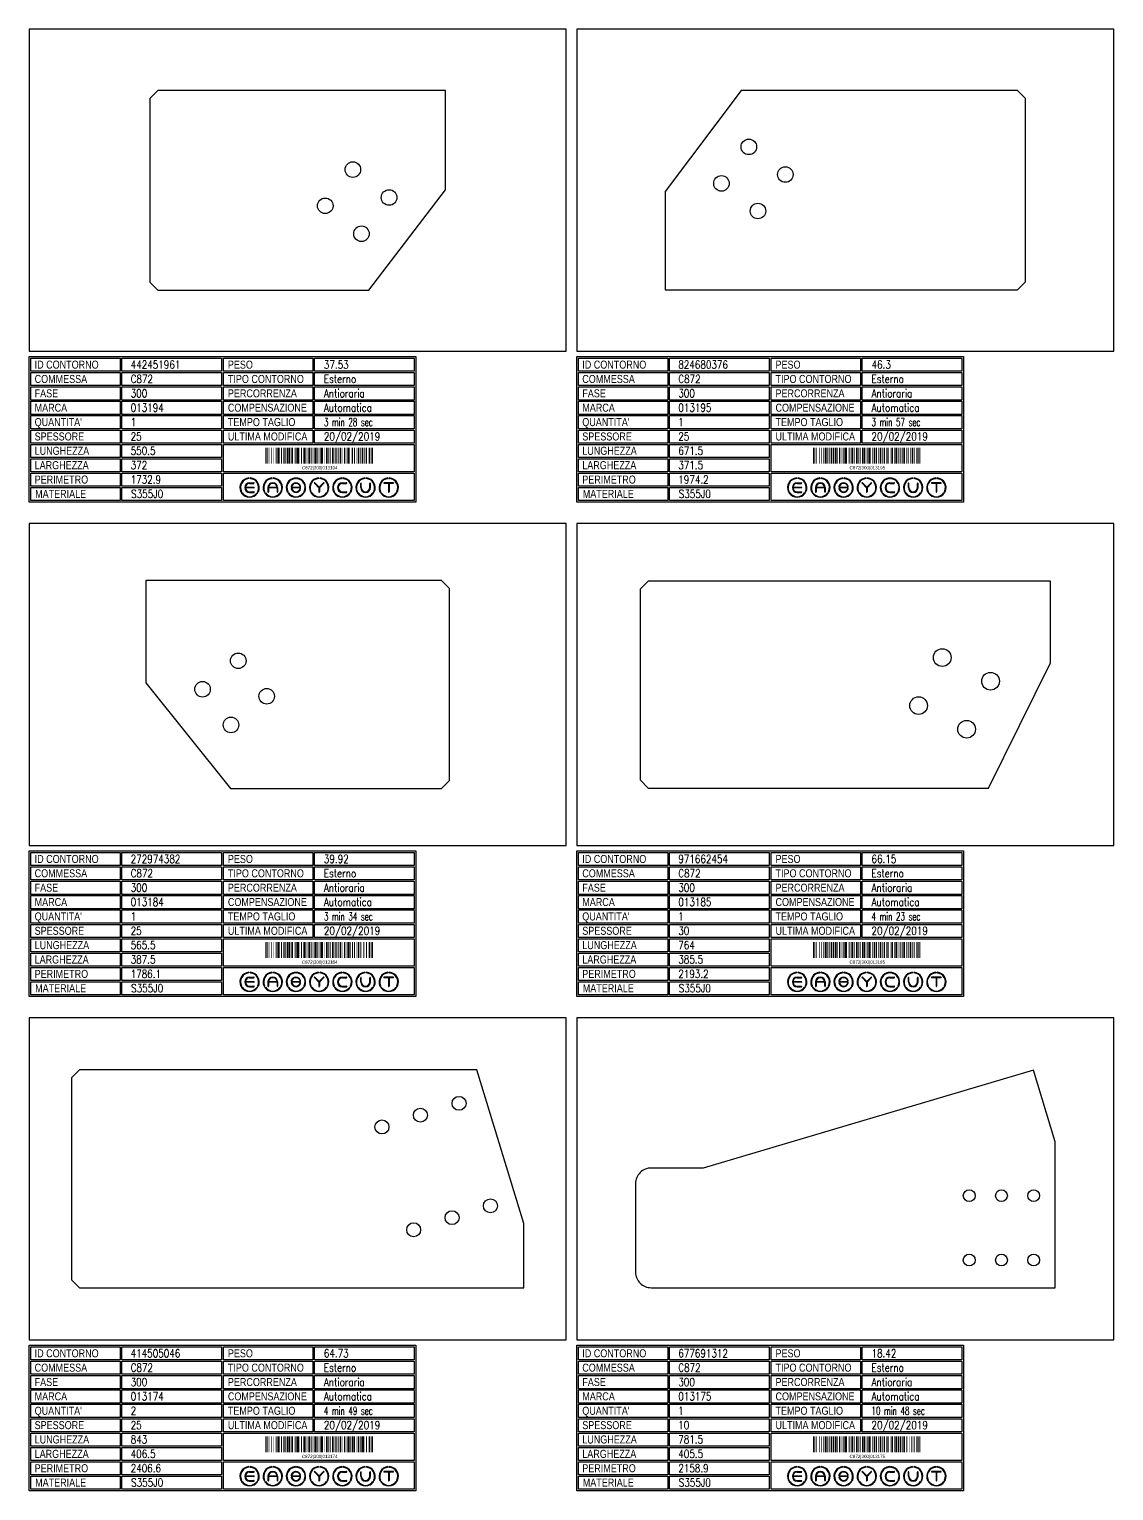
# Model space of a CAD drawing. Header units: millimetres. Extents: x 10000 to 55964, y 10000 to 31380.
# Drawn here: x 17140 to 19160, y 23131 to 25854 of the extents above; entities that cross this region are included whole.
import ezdxf
from ezdxf.enums import TextEntityAlignment as Align

# ---------------------------------------------------------------- set-up
doc = ezdxf.new("R2010")
doc.units = ezdxf.units.MM
doc.styles.add('EasyCutStyle', font='romans.shx', dxfattribs={"width": 0.8})
doc.styles.add('EasyCutStyle1', font='arial.ttf', dxfattribs={"width": 0.8})
doc.styles.get("Standard").update_dxf_attribs({"font": 'arial.ttf'})

# ---------------------------------------------------------------- blocks, each defined once
blk = doc.blocks.new('BlockShape01')
at = {"color": 253}
blk.add_lwpolyline([(0, 0), (720, 0), (720, -271), (0, -271)], close=True, dxfattribs=at)
at = {"color": 2}
for points in [[(3, -2.9), (169.3, -2.9), (169.3, -27.3), (3, -27.3)], [(3, -2.9), (169.3, -2.9), (169.3, -27.3), (3, -27.3)], [(361.9, -2.9), (528.3, -2.9), (528.3, -27.3), (361.9, -27.3)], [(3, -29.6), (169.3, -29.6), (169.3, -54), (3, -54)], [(361.9, -29.6), (528.3, -29.6), (528.3, -54), (361.9, -54)], [(3, -56.4), (169.3, -56.4), (169.3, -80.8), (3, -80.8)], [(361.9, -56.4), (528.3, -56.4), (528.3, -80.8), (361.9, -80.8)], [(3, -83.1), (169.3, -83.1), (169.3, -107.6), (3, -107.6)], [(361.9, -83.1), (528.3, -83.1), (528.3, -107.6), (361.9, -107.6)], [(3, -109.9), (169.3, -109.9), (169.3, -134.3), (3, -134.3)], [(361.9, -109.9), (528.3, -109.9), (528.3, -134.3), (361.9, -134.3)], [(3, -136.7), (169.3, -136.7), (169.3, -161.1), (3, -161.1)], [(361.9, -136.7), (528.3, -136.7), (528.3, -161.1), (361.9, -161.1)], [(3, -163.4), (169.3, -163.4), (169.3, -187.9), (3, -187.9)], [(3, -190.2), (169.3, -190.2), (169.3, -214.6), (3, -214.6)], [(3, -217), (169.3, -217), (169.3, -241.4), (3, -241.4)], [(3, -243.7), (169.3, -243.7), (169.3, -268.1), (3, -268.1)]]:
    blk.add_lwpolyline(points, close=True, dxfattribs=at)
at = {"color": 1}
for points in [[(172.7, -2.9), (358.1, -2.9), (358.1, -27.3), (172.7, -27.3)], [(531.6, -2.9), (717, -2.9), (717, -27.3), (531.6, -27.3)], [(172.7, -29.6), (358.1, -29.6), (358.1, -54), (172.7, -54)], [(531.6, -29.6), (717, -29.6), (717, -54), (531.6, -54)], [(172.7, -56.4), (358.1, -56.4), (358.1, -80.8), (172.7, -80.8)], [(531.6, -56.4), (717, -56.4), (717, -80.8), (531.6, -80.8)], [(172.7, -83.1), (358.1, -83.1), (358.1, -107.6), (172.7, -107.6)], [(531.6, -83.1), (717, -83.1), (717, -107.6), (531.6, -107.6)], [(172.7, -109.9), (358.1, -109.9), (358.1, -134.3), (172.7, -134.3)], [(531.6, -109.9), (717, -109.9), (717, -134.3), (531.6, -134.3)], [(172.7, -136.7), (358.1, -136.7), (358.1, -161.1), (172.7, -161.1)], [(531.6, -136.7), (717, -136.7), (717, -161.1), (531.6, -161.1)], [(172.7, -163.4), (358.1, -163.4), (358.1, -187.9), (172.7, -187.9)], [(172.7, -190.2), (358.1, -190.2), (358.1, -214.6), (172.7, -214.6)], [(361.9, -163.4), (717, -163.4), (717, -214.6), (361.9, -214.6)], [(172.7, -217), (358.1, -217), (358.1, -241.4), (172.7, -241.4)], [(361.9, -217), (717, -217), (717, -268.1), (361.9, -268.1)], [(172.7, -243.7), (358.1, -243.7), (358.1, -268.1), (172.7, -268.1)]]:
    blk.add_lwpolyline(points, close=True, dxfattribs=at)
at = {"color": 161, "style": 'EasyCutStyle1', "width": 0.8}
for s, p in [('ID CONTORNO', (10.1, -22.4)), ('PESO', (370, -22.4)), ('COMMESSA', (10.1, -49.1)), ('TIPO CONTORNO', (370, -49.1)), ('FASE', (10.1, -75.9)), ('PERCORRENZA', (370, -75.9)), ('MARCA', (10.1, -102.6)), ('COMPENSAZIONE', (370, -102.6)), ("QUANTITA'", (10.1, -129.4)), ('TEMPO TAGLIO', (370, -129.4)), ('SPESSORE', (10.1, -156.2)), ('ULTIMA MODIFICA', (370, -156.2)), ('LUNGHEZZA', (10.1, -182.9)), ('LARGHEZZA', (10.1, -209.7)), ('PERIMETRO', (10.1, -236.5)), ('MATERIALE', (11, -263.2))]:
    blk.add_text(s, height=15, dxfattribs=at).set_placement(p)
at = {"style": 'EasyCutStyle'}
for tag, p, width in [('IDSHAPE', (188.9, -22.4), 0.8), ('WEIGTHSHAPE', (548.8, -22.4), 0.8), ('ORDERSHAPE', (188.9, -49.1), 0.8), ('TYPESHAPE', (548.8, -49.1), 0.8), ('PHASESHAPE', (188.9, -75.9), 0.8), ('JOUSHAPE', (548.8, -75.9), 0.8), ('MKSHAPE', (188.9, -102.6), 0.8), ('COMPSHAPE', (548.8, -102.6), 0.8), ('QTASHAPE', (188.9, -129.4), 0.8), ('TIMECUTSHAPE', (548.8, -129.4), 0.65), ('TKSHAPE', (188.9, -156.2), 0.8), ('LASTMODIFYSHAPE', (548.8, -156.2), 0.8), ('LENGTHSHAPE', (188.9, -182.9), 0.8), ('HEIGHTSHAPE', (188.9, -209.7), 0.8), ('PERIMETERSHAPE', (188.9, -236.5), 0.8), ('MATSHAPE', (189.8, -263.2), 0.8)]:
    blk.add_attdef(tag, p, '', height=15, dxfattribs=dict(at, width=width))
blk = doc.blocks.new('Logo')
for color, points in [(140, [(-144.9, -7.2, -1), (-145.9, -7.6, -0.520567), (-131.2, 17.9, -1), (-131.1, 16.9, 0.520567)]), (256, [(-121.7, 0.5), (-137.5, 0.5, -0.394366), (-129.6, 7.9), (-121.7, 7.9, 1), (-121.7, 9), (-129.6, 9, 1), (-129.6, -9), (-121.7, -9, 1), (-121.7, -7.9), (-129.6, -7.9, -0.394366), (-137.5, -0.5), (-121.7, -0.5, 1)]), (140, [(-114.3, -7.2, 1), (-113.3, -7.6, 0.520567), (-128, 17.9, 0.916853), (-128.2, 16.9, 0.043377), (-128.1, 16.9, -0.520567)]), (140, [(-101.7, -7.2, -1), (-102.7, -7.6, -0.520567), (-88, 17.9, -1), (-87.9, 16.9, 0.520567)]), (140, [(-71.1, -7.2, 1), (-70.1, -7.6, 0.520567), (-84.8, 17.9, 1), (-84.9, 16.9, -0.520567)]), (140, [(-58.5, -7.2, -1), (-59.5, -7.6, -0.520567), (-44.8, 17.9, -1), (-44.7, 16.9, 0.520567)]), (256, [(-36.6, -0.5, -0.486114), (-35.5, -1.9, -0.776377), (-50.9, -2, 1), (-51.9, -2.3, 0.776377), (-34.5, -2.1, 0.486114), (-36.6, 0.5), (-49.8, 0.5, -0.486114), (-50.9, 1.9, -0.776377), (-35.5, 2, 1), (-34.5, 2.3, 0.776377), (-51.9, 2.1, 0.486114), (-49.8, -0.5)]), (140, [(-27.9, -7.2, 1), (-26.9, -7.6, 0.520567), (-41.6, 17.9, 1), (-41.7, 16.9, -0.520567)]), (140, [(-15.3, -7.2, -1), (-16.3, -7.6, -0.520567), (-1.6, 17.9, -1), (-1.5, 16.9, 0.520567)]), (256, [(0, 0.8), (-8.1, 8.8, 1), (-8.8, 8.1), (-0.5, -0.2), (-0.5, -7.9, 1), (0.5, -7.9), (0.5, -0.2), (8.8, 8.1, 1), (8.1, 8.8)]), (140, [(15.3, -7.2, 1), (16.3, -7.6, 0.520567), (1.6, 17.9, 1), (1.5, 16.9, -0.520567)]), (140, [(27.9, -7.2, -1), (26.9, -7.6, -0.520567), (41.6, 17.9, -1), (41.7, 16.9, 0.520567)]), (256, [(43.2, -9), (51.1, -9, 1), (51.1, -7.9), (43.2, -7.9, -1), (43.2, 7.9), (51.1, 7.9, 1), (51.1, 9), (43.2, 9, 1)]), (140, [(58.5, -7.2, 1), (59.5, -7.6, 0.520567), (44.8, 17.9, 1), (44.7, 16.9, -0.520567)]), (140, [(71.1, -7.2, -1), (70.1, -7.6, -0.520567), (84.8, 17.9, -1), (84.9, 16.9, 0.520567)]), (256, [(78.5, 0), (78.5, 7.9, 1), (77.4, 7.9), (77.4, 0, 1), (95.4, 0), (95.4, 7.9, 1), (94.3, 7.9), (94.3, 0, -1)]), (140, [(101.7, -7.2, 1), (102.7, -7.6, 0.520567), (88, 17.9, 1), (87.9, 16.9, -0.520567)]), (140, [(114.3, -7.2, -1), (113.3, -7.6, -0.520567), (128, 17.9, -1), (128.1, 16.9, 0.520567)]), (256, [(121.1, 9, 1), (121.1, 7.9), (129.1, 7.9), (129.1, -7.9, 1), (130.1, -7.9), (130.1, 7.9), (138.1, 7.9, 1), (138.1, 9)]), (140, [(144.9, -7.2, 1), (145.9, -7.6, 0.520567), (131.2, 17.9, 1), (131.1, 16.9, -0.520567)]), (140, [(-114.9, -10.3, 1), (-115.7, -9.7, -0.520567), (-143.5, -9.7, 1), (-144.3, -10.3, 0.520567)]), (140, [(-71.7, -10.3, 1), (-72.5, -9.7, -0.520567), (-100.3, -9.7, 1), (-101.1, -10.3, 0.520567)]), (140, [(-28.5, -10.3, 1), (-29.3, -9.7, -0.520567), (-57.1, -9.7, 1), (-57.9, -10.3, 0.520567)]), (140, [(14.7, -10.3, 1), (13.9, -9.7, -0.520567), (-13.9, -9.7, 1), (-14.7, -10.3, 0.520567)]), (140, [(57.9, -10.3, 1), (57.1, -9.7, -0.520567), (29.3, -9.7, 1), (28.5, -10.3, 0.520567)]), (140, [(101.1, -10.3, 1), (100.3, -9.7, -0.520567), (72.5, -9.7, 1), (71.7, -10.3, 0.520567)]), (140, [(144.3, -10.3, 1), (143.5, -9.7, -0.520567), (115.7, -9.7, 1), (114.9, -10.3, 0.520567)])]:
    blk.add_hatch(color=color).paths.add_polyline_path(points)
h = blk.add_hatch(color=256)
h.paths.add_polyline_path([(-78.5, -0.5), (-78.5, -7.9, 1), (-77.4, -7.9), (-77.4, 0, 1), (-95.4, 0), (-95.4, -7.9, 1), (-94.3, -7.9), (-94.3, -0.5)])
h.paths.add_polyline_path([(-94.3, 0.5, -0.933992), (-78.5, 0.5)], flags=16)
for p, q in [((-121.7, 0.5), (-137.5, 0.5)), ((-129.6, 9), (-121.7, 9)), ((-129.6, 7.9), (-121.7, 7.9)), ((-95.4, 0), (-95.4, -7.9)), ((-78.5, 0.5), (-94.3, 0.5)), ((-77.4, 0), (-77.4, -7.9)), ((-36.6, 0.5), (-49.8, 0.5)), ((-0.5, -0.2), (-8.8, 8.1)), ((0, 0.8), (-8.1, 8.8)), ((0, 0.8), (8.1, 8.8)), ((0.5, -0.2), (8.8, 8.1)), ((43.2, 9), (51.1, 9)), ((43.2, 7.9), (51.1, 7.9)), ((77.4, 0), (77.4, 7.9)), ((78.5, 0), (78.5, 7.9)), ((94.3, 0), (94.3, 7.9)), ((95.4, 0), (95.4, 7.9)), ((138.1, 9), (121.1, 9)), ((129.1, 7.9), (121.1, 7.9)), ((129.1, 7.9), (129.1, -7.9)), ((130.1, 7.9), (130.1, -7.9)), ((138.1, 7.9), (130.1, 7.9)), ((-121.7, -0.5), (-137.5, -0.5)), ((-129.6, -7.9), (-121.7, -7.9)), ((-129.6, -9), (-121.7, -9)), ((-94.3, -0.5), (-94.3, -7.9)), ((-78.5, -0.5), (-94.3, -0.5)), ((-78.5, -0.5), (-78.5, -7.9)), ((-36.6, -0.5), (-49.8, -0.5)), ((-0.5, -0.2), (-0.5, -7.9)), ((0.5, -0.2), (0.5, -7.9)), ((43.2, -7.9), (51.1, -7.9)), ((43.2, -9), (51.1, -9))]:
    blk.add_line(p, q)
at = {"color": 140}
for centre, radius, start, end in [((-129.6, 0), 18, 95, 205), ((-129.6, 0), 16.9, 95, 205), ((-131.1, 17.4), 0.54, 275, 95), ((-128.1, 17.4), 0.54, 85, 265), ((-129.6, 0), 16.9, 335, 85), ((-129.6, 0), 18, 335, 85), ((-86.4, 0), 18, 95, 205), ((-86.4, 0), 16.9, 95, 205), ((-87.9, 17.4), 0.54, 275, 95), ((-84.9, 17.4), 0.54, 85, 265), ((-86.4, 0), 16.9, 335, 85), ((-86.4, 0), 18, 335, 85), ((-43.2, 0), 18, 95, 205), ((-43.2, 0), 16.9, 95, 205), ((-44.7, 17.4), 0.54, 275, 95), ((-41.7, 17.4), 0.54, 85, 265), ((-43.2, 0), 16.9, 335, 85), ((-43.2, 0), 18, 335, 85), ((0, 0), 18, 95, 205), ((0, 0), 16.9, 95, 205), ((-1.5, 17.4), 0.54, 275, 95), ((1.5, 17.4), 0.54, 85, 265), ((0, 0), 16.9, 335, 85), ((0, 0), 18, 335, 85), ((43.2, 0), 18, 95, 205), ((43.2, 0), 16.9, 95, 205), ((41.7, 17.4), 0.54, 275, 95), ((44.7, 17.4), 0.54, 85, 265), ((43.2, 0), 16.9, 335, 85), ((43.2, 0), 18, 335, 85), ((86.4, 0), 18, 95, 205), ((86.4, 0), 16.9, 95, 205), ((84.9, 17.4), 0.54, 275, 95), ((87.9, 17.4), 0.54, 85, 265), ((86.4, 0), 16.9, 335, 85), ((86.4, 0), 18, 335, 85), ((129.6, 0), 18, 95, 205), ((129.6, 0), 16.9, 95, 205), ((128.1, 17.4), 0.54, 275, 95), ((131.1, 17.4), 0.54, 85, 265), ((129.6, 0), 16.9, 335, 85), ((129.6, 0), 18, 335, 85), ((-145.4, -7.4), 0.54, 205, 25), ((-143.9, -10), 0.54, 35, 215), ((-129.6, 0), 18, 215, 325), ((-129.6, 0), 16.9, 215, 325), ((-115.3, -10), 0.54, 325, 145), ((-113.8, -7.4), 0.54, 155, 335), ((-102.2, -7.4), 0.54, 205, 25), ((-100.7, -10), 0.54, 35, 215), ((-86.4, 0), 18, 215, 325), ((-86.4, 0), 16.9, 215, 325), ((-72.1, -10), 0.54, 325, 145), ((-70.6, -7.4), 0.54, 155, 335), ((-59, -7.4), 0.54, 205, 25), ((-57.5, -10), 0.54, 35, 215), ((-43.2, 0), 18, 215, 325), ((-43.2, 0), 16.9, 215, 325), ((-28.9, -10), 0.54, 325, 145), ((-27.4, -7.4), 0.54, 155, 335), ((-15.8, -7.4), 0.54, 205, 25), ((-14.3, -10), 0.54, 35, 215), ((0, 0), 18, 215, 325), ((0, 0), 16.9, 215, 325), ((14.3, -10), 0.54, 325, 145), ((15.8, -7.4), 0.54, 155, 335), ((27.4, -7.4), 0.54, 205, 25), ((28.9, -10), 0.54, 35, 215), ((43.2, 0), 18, 215, 325), ((43.2, 0), 16.9, 215, 325), ((57.5, -10), 0.54, 325, 145), ((59, -7.4), 0.54, 155, 335), ((70.6, -7.4), 0.54, 205, 25), ((72.1, -10), 0.54, 35, 215), ((86.4, 0), 18, 215, 325), ((86.4, 0), 16.9, 215, 325), ((100.7, -10), 0.54, 325, 145), ((102.2, -7.4), 0.54, 155, 335), ((113.8, -7.4), 0.54, 205, 25), ((115.3, -10), 0.54, 35, 215), ((129.6, 0), 18, 215, 325), ((129.6, 0), 16.9, 215, 325), ((143.9, -10), 0.54, 325, 145), ((145.4, -7.4), 0.54, 155, 335)]:
    blk.add_arc(centre, radius, start, end, dxfattribs=at)
for centre, radius, start, end in [((-129.6, 0), 9, 90, 270), ((-129.6, 0), 7.92, 90, 176.0904), ((-121.7, 8.5), 0.54, 270, 90), ((-121.7, 0), 0.54, 270, 90), ((-86.4, 0), 9, 0, 180), ((-86.4, 0), 7.92, 3.9096, 176.0904), ((-49.8, 1.6), 2.16, 166.2998, 270), ((-43.2, 0), 9, 15, 166.2998), ((-43.2, 0), 7.92, 15, 166.2998), ((-49.8, 1.6), 1.08, 166.2998, 270), ((-36.6, -1.6), 2.16, 346.2998, 90), ((-35, 2.2), 0.54, 195, 15), ((-8.5, 8.5), 0.54, 45, 225), ((8.5, 8.5), 0.54, 315, 135), ((43.2, 0), 9, 90, 270), ((43.2, 0), 7.92, 90, 270), ((51.1, 8.5), 0.54, 270, 90), ((77.9, 7.9), 0.54, 0, 180), ((86.4, 0), 9, 180, 0), ((86.4, 0), 7.92, 180, 0), ((94.9, 7.9), 0.54, 0, 180), ((121.1, 8.5), 0.54, 90, 270), ((138.1, 8.5), 0.54, 270, 90), ((-129.6, 0), 7.92, 183.9096, 270), ((-121.7, -8.5), 0.54, 270, 90), ((-94.9, -7.9), 0.54, 180, 0), ((-77.9, -7.9), 0.54, 180, 0), ((-51.4, -2.2), 0.54, 15, 195), ((-43.2, 0), 9, 195, 346.2998), ((-43.2, 0), 7.92, 195, 346.2998), ((-36.6, -1.6), 1.08, 346.2998, 90), ((0, -7.9), 0.54, 180, 0), ((51.1, -8.5), 0.54, 270, 90), ((129.6, -7.9), 0.54, 180, 0)]:
    blk.add_arc(centre, radius, start, end)
blk = doc.blocks.new('414505046_128', base_point=(461.5, -316.75))
at = {"linetype": 'Continuous'}
for points, const_width in [([(462.5, -316.75), (462.5, -286.75)], 2), ([(465, -316.75), (465, -286.75)], 1), ([(468, -316.75), (468, -286.75)], 1), ([(473, -316.75), (473, -286.75)], 1), ([(477, -316.75), (477, -286.75)], 1), ([(481.5, -316.75), (481.5, -286.75)], 2), ([(485, -316.75), (485, -286.75)], 3), ([(488, -316.75), (488, -286.75)], 1), ([(491.5, -316.75), (491.5, -286.75)], 2), ([(496, -316.75), (496, -286.75)], 3), ([(499.5, -316.75), (499.5, -286.75)], 2), ([(503, -316.75), (503, -286.75)], 3), ([(506.5, -316.75), (506.5, -286.75)], 2), ([(511, -316.75), (511, -286.75)], 3), ([(515, -316.75), (515, -286.75)], 1), ([(517, -316.75), (517, -286.75)], 1), ([(519, -316.75), (519, -286.75)], 1), ([(522.5, -316.75), (522.5, -286.75)], 4), ([(528.5, -316.75), (528.5, -286.75)], 2), ([(532, -316.75), (532, -286.75)], 1), ([(535, -316.75), (535, -286.75)], 3), ([(539, -316.75), (539, -286.75)], 1), ([(543, -316.75), (543, -286.75)], 3), ([(546.5, -316.75), (546.5, -286.75)], 2), ([(550, -316.75), (550, -286.75)], 1), ([(554, -316.75), (554, -286.75)], 3), ([(557.5, -316.75), (557.5, -286.75)], 2), ([(561, -316.75), (561, -286.75)], 1), ([(563, -316.75), (563, -286.75)], 1), ([(566.5, -316.75), (566.5, -286.75)], 4), ([(572, -316.75), (572, -286.75)], 1), ([(576, -316.75), (576, -286.75)], 3), ([(579.5, -316.75), (579.5, -286.75)], 2), ([(583, -316.75), (583, -286.75)], 1), ([(587, -316.75), (587, -286.75)], 3), ([(591.5, -316.75), (591.5, -286.75)], 2), ([(594.5, -316.75), (594.5, -286.75)], 2), ([(598, -316.75), (598, -286.75)], 1), ([(601, -316.75), (601, -286.75)], 3), ([(605, -316.75), (605, -286.75)], 1), ([(609, -316.75), (609, -286.75)], 3), ([(613.5, -316.75), (613.5, -286.75)], 2), ([(617, -316.75), (617, -286.75)], 3), ([(620.5, -316.75), (620.5, -286.75)], 2), ([(624, -316.75), (624, -286.75)], 3), ([(627.5, -316.75), (627.5, -286.75)], 2), ([(631, -316.75), (631, -286.75)], 1), ([(635, -316.75), (635, -286.75)], 3), ([(638, -316.75), (638, -286.75)], 1), ([(640, -316.75), (640, -286.75)], 1), ([(643.5, -316.75), (643.5, -286.75)], 4), ([(649.5, -316.75), (649.5, -286.75)], 2), ([(655, -316.75), (655, -286.75)], 3), ([(658, -316.75), (658, -286.75)], 1), ([(660.5, -316.75), (660.5, -286.75)], 2)]:
    blk.add_lwpolyline(points, dxfattribs=dict(at, const_width=const_width))
blk.add_text('C872|300|013174', height=6).set_placement((562.5, -327.25), align=Align.CENTER)
blk = doc.blocks.new('677691312_128', base_point=(430.75, -317.25))
at = {"linetype": 'Continuous'}
for points, const_width in [([(431.75, -317.25), (431.75, -287.25)], 2), ([(434.25, -317.25), (434.25, -287.25)], 1), ([(437.25, -317.25), (437.25, -287.25)], 1), ([(442.25, -317.25), (442.25, -287.25)], 1), ([(446.25, -317.25), (446.25, -287.25)], 1), ([(450.75, -317.25), (450.75, -287.25)], 2), ([(454.25, -317.25), (454.25, -287.25)], 3), ([(457.25, -317.25), (457.25, -287.25)], 1), ([(460.75, -317.25), (460.75, -287.25)], 2), ([(465.25, -317.25), (465.25, -287.25)], 3), ([(468.75, -317.25), (468.75, -287.25)], 2), ([(472.25, -317.25), (472.25, -287.25)], 3), ([(475.75, -317.25), (475.75, -287.25)], 2), ([(480.25, -317.25), (480.25, -287.25)], 3), ([(484.25, -317.25), (484.25, -287.25)], 1), ([(486.25, -317.25), (486.25, -287.25)], 1), ([(488.25, -317.25), (488.25, -287.25)], 1), ([(491.75, -317.25), (491.75, -287.25)], 4), ([(497.75, -317.25), (497.75, -287.25)], 2), ([(501.25, -317.25), (501.25, -287.25)], 1), ([(504.25, -317.25), (504.25, -287.25)], 3), ([(508.25, -317.25), (508.25, -287.25)], 1), ([(512.25, -317.25), (512.25, -287.25)], 3), ([(515.75, -317.25), (515.75, -287.25)], 2), ([(519.25, -317.25), (519.25, -287.25)], 1), ([(523.25, -317.25), (523.25, -287.25)], 3), ([(526.75, -317.25), (526.75, -287.25)], 2), ([(530.25, -317.25), (530.25, -287.25)], 1), ([(532.25, -317.25), (532.25, -287.25)], 1), ([(535.75, -317.25), (535.75, -287.25)], 4), ([(541.25, -317.25), (541.25, -287.25)], 1), ([(545.25, -317.25), (545.25, -287.25)], 3), ([(548.75, -317.25), (548.75, -287.25)], 2), ([(552.25, -317.25), (552.25, -287.25)], 1), ([(556.25, -317.25), (556.25, -287.25)], 3), ([(560.75, -317.25), (560.75, -287.25)], 2), ([(563.75, -317.25), (563.75, -287.25)], 2), ([(567.25, -317.25), (567.25, -287.25)], 1), ([(570.25, -317.25), (570.25, -287.25)], 3), ([(574.25, -317.25), (574.25, -287.25)], 1), ([(578.25, -317.25), (578.25, -287.25)], 3), ([(582.75, -317.25), (582.75, -287.25)], 2), ([(586.25, -317.25), (586.25, -287.25)], 3), ([(589.75, -317.25), (589.75, -287.25)], 2), ([(593.25, -317.25), (593.25, -287.25)], 3), ([(596.75, -317.25), (596.75, -287.25)], 2), ([(600.25, -317.25), (600.25, -287.25)], 3), ([(604.25, -317.25), (604.25, -287.25)], 1), ([(607.25, -317.25), (607.25, -287.25)], 1), ([(610.25, -317.25), (610.25, -287.25)], 1), ([(614.75, -317.25), (614.75, -287.25)], 2), ([(618.75, -317.25), (618.75, -287.25)], 2), ([(624.25, -317.25), (624.25, -287.25)], 3), ([(627.25, -317.25), (627.25, -287.25)], 1), ([(629.75, -317.25), (629.75, -287.25)], 2)]:
    blk.add_lwpolyline(points, dxfattribs=dict(at, const_width=const_width))
blk.add_text('C872|300|013175', height=6).set_placement((531.75, -327.75), align=Align.CENTER)
blk = doc.blocks.new('272974382_128', base_point=(322.75, -326.25))
at = {"linetype": 'Continuous'}
for points, const_width in [([(323.75, -326.25), (323.75, -296.25)], 2), ([(326.25, -326.25), (326.25, -296.25)], 1), ([(329.25, -326.25), (329.25, -296.25)], 1), ([(334.25, -326.25), (334.25, -296.25)], 1), ([(338.25, -326.25), (338.25, -296.25)], 1), ([(342.75, -326.25), (342.75, -296.25)], 2), ([(346.25, -326.25), (346.25, -296.25)], 3), ([(349.25, -326.25), (349.25, -296.25)], 1), ([(352.75, -326.25), (352.75, -296.25)], 2), ([(357.25, -326.25), (357.25, -296.25)], 3), ([(360.75, -326.25), (360.75, -296.25)], 2), ([(364.25, -326.25), (364.25, -296.25)], 3), ([(367.75, -326.25), (367.75, -296.25)], 2), ([(372.25, -326.25), (372.25, -296.25)], 3), ([(376.25, -326.25), (376.25, -296.25)], 1), ([(378.25, -326.25), (378.25, -296.25)], 1), ([(380.25, -326.25), (380.25, -296.25)], 1), ([(383.75, -326.25), (383.75, -296.25)], 4), ([(389.75, -326.25), (389.75, -296.25)], 2), ([(393.25, -326.25), (393.25, -296.25)], 1), ([(396.25, -326.25), (396.25, -296.25)], 3), ([(400.25, -326.25), (400.25, -296.25)], 1), ([(404.25, -326.25), (404.25, -296.25)], 3), ([(407.75, -326.25), (407.75, -296.25)], 2), ([(411.25, -326.25), (411.25, -296.25)], 1), ([(415.25, -326.25), (415.25, -296.25)], 3), ([(418.75, -326.25), (418.75, -296.25)], 2), ([(422.25, -326.25), (422.25, -296.25)], 1), ([(424.25, -326.25), (424.25, -296.25)], 1), ([(427.75, -326.25), (427.75, -296.25)], 4), ([(433.25, -326.25), (433.25, -296.25)], 1), ([(437.25, -326.25), (437.25, -296.25)], 3), ([(440.75, -326.25), (440.75, -296.25)], 2), ([(444.25, -326.25), (444.25, -296.25)], 1), ([(448.25, -326.25), (448.25, -296.25)], 3), ([(452.75, -326.25), (452.75, -296.25)], 2), ([(455.75, -326.25), (455.75, -296.25)], 2), ([(459.25, -326.25), (459.25, -296.25)], 1), ([(462.25, -326.25), (462.25, -296.25)], 3), ([(466.25, -326.25), (466.25, -296.25)], 1), ([(470.25, -326.25), (470.25, -296.25)], 3), ([(474.75, -326.25), (474.75, -296.25)], 2), ([(478.25, -326.25), (478.25, -296.25)], 3), ([(481.25, -326.25), (481.25, -296.25)], 1), ([(484.75, -326.25), (484.75, -296.25)], 2), ([(488.75, -326.25), (488.75, -296.25)], 2), ([(492.25, -326.25), (492.25, -296.25)], 1), ([(496.25, -326.25), (496.25, -296.25)], 3), ([(499.25, -326.25), (499.25, -296.25)], 1), ([(502.25, -326.25), (502.25, -296.25)], 1), ([(505.75, -326.25), (505.75, -296.25)], 2), ([(510.75, -326.25), (510.75, -296.25)], 2), ([(516.25, -326.25), (516.25, -296.25)], 3), ([(519.25, -326.25), (519.25, -296.25)], 1), ([(521.75, -326.25), (521.75, -296.25)], 2)]:
    blk.add_lwpolyline(points, dxfattribs=dict(at, const_width=const_width))
blk.add_text('C872|300|013184', height=6).set_placement((423.75, -336.75), align=Align.CENTER)
blk = doc.blocks.new('971662454_128', base_point=(422, -327.25))
at = {"linetype": 'Continuous'}
for points, const_width in [([(423, -327.25), (423, -297.25)], 2), ([(425.5, -327.25), (425.5, -297.25)], 1), ([(428.5, -327.25), (428.5, -297.25)], 1), ([(433.5, -327.25), (433.5, -297.25)], 1), ([(437.5, -327.25), (437.5, -297.25)], 1), ([(442, -327.25), (442, -297.25)], 2), ([(445.5, -327.25), (445.5, -297.25)], 3), ([(448.5, -327.25), (448.5, -297.25)], 1), ([(452, -327.25), (452, -297.25)], 2), ([(456.5, -327.25), (456.5, -297.25)], 3), ([(460, -327.25), (460, -297.25)], 2), ([(463.5, -327.25), (463.5, -297.25)], 3), ([(467, -327.25), (467, -297.25)], 2), ([(471.5, -327.25), (471.5, -297.25)], 3), ([(475.5, -327.25), (475.5, -297.25)], 1), ([(477.5, -327.25), (477.5, -297.25)], 1), ([(479.5, -327.25), (479.5, -297.25)], 1), ([(483, -327.25), (483, -297.25)], 4), ([(489, -327.25), (489, -297.25)], 2), ([(492.5, -327.25), (492.5, -297.25)], 1), ([(495.5, -327.25), (495.5, -297.25)], 3), ([(499.5, -327.25), (499.5, -297.25)], 1), ([(503.5, -327.25), (503.5, -297.25)], 3), ([(507, -327.25), (507, -297.25)], 2), ([(510.5, -327.25), (510.5, -297.25)], 1), ([(514.5, -327.25), (514.5, -297.25)], 3), ([(518, -327.25), (518, -297.25)], 2), ([(521.5, -327.25), (521.5, -297.25)], 1), ([(523.5, -327.25), (523.5, -297.25)], 1), ([(527, -327.25), (527, -297.25)], 4), ([(532.5, -327.25), (532.5, -297.25)], 1), ([(536.5, -327.25), (536.5, -297.25)], 3), ([(540, -327.25), (540, -297.25)], 2), ([(543.5, -327.25), (543.5, -297.25)], 1), ([(547.5, -327.25), (547.5, -297.25)], 3), ([(552, -327.25), (552, -297.25)], 2), ([(555, -327.25), (555, -297.25)], 2), ([(558.5, -327.25), (558.5, -297.25)], 1), ([(561.5, -327.25), (561.5, -297.25)], 3), ([(565.5, -327.25), (565.5, -297.25)], 1), ([(569.5, -327.25), (569.5, -297.25)], 3), ([(574, -327.25), (574, -297.25)], 2), ([(577.5, -327.25), (577.5, -297.25)], 3), ([(580.5, -327.25), (580.5, -297.25)], 1), ([(584, -327.25), (584, -297.25)], 2), ([(588, -327.25), (588, -297.25)], 2), ([(591.5, -327.25), (591.5, -297.25)], 3), ([(595.5, -327.25), (595.5, -297.25)], 1), ([(599, -327.25), (599, -297.25)], 2), ([(603.5, -327.25), (603.5, -297.25)], 3), ([(607.5, -327.25), (607.5, -297.25)], 1), ([(610, -327.25), (610, -297.25)], 2), ([(615.5, -327.25), (615.5, -297.25)], 3), ([(618.5, -327.25), (618.5, -297.25)], 1), ([(621, -327.25), (621, -297.25)], 2)]:
    blk.add_lwpolyline(points, dxfattribs=dict(at, const_width=const_width))
blk.add_text('C872|300|013185', height=6).set_placement((523, -337.75), align=Align.CENTER)
blk = doc.blocks.new('442451961_128', base_point=(315.25, -334))
at = {"linetype": 'Continuous'}
for points, const_width in [([(316.25, -334), (316.25, -304)], 2), ([(318.75, -334), (318.75, -304)], 1), ([(321.75, -334), (321.75, -304)], 1), ([(326.75, -334), (326.75, -304)], 1), ([(330.75, -334), (330.75, -304)], 1), ([(335.25, -334), (335.25, -304)], 2), ([(338.75, -334), (338.75, -304)], 3), ([(341.75, -334), (341.75, -304)], 1), ([(345.25, -334), (345.25, -304)], 2), ([(349.75, -334), (349.75, -304)], 3), ([(353.25, -334), (353.25, -304)], 2), ([(356.75, -334), (356.75, -304)], 3), ([(360.25, -334), (360.25, -304)], 2), ([(364.75, -334), (364.75, -304)], 3), ([(368.75, -334), (368.75, -304)], 1), ([(370.75, -334), (370.75, -304)], 1), ([(372.75, -334), (372.75, -304)], 1), ([(376.25, -334), (376.25, -304)], 4), ([(382.25, -334), (382.25, -304)], 2), ([(385.75, -334), (385.75, -304)], 1), ([(388.75, -334), (388.75, -304)], 3), ([(392.75, -334), (392.75, -304)], 1), ([(396.75, -334), (396.75, -304)], 3), ([(400.25, -334), (400.25, -304)], 2), ([(403.75, -334), (403.75, -304)], 1), ([(407.75, -334), (407.75, -304)], 3), ([(411.25, -334), (411.25, -304)], 2), ([(414.75, -334), (414.75, -304)], 1), ([(416.75, -334), (416.75, -304)], 1), ([(420.25, -334), (420.25, -304)], 4), ([(425.75, -334), (425.75, -304)], 1), ([(429.75, -334), (429.75, -304)], 3), ([(433.25, -334), (433.25, -304)], 2), ([(436.75, -334), (436.75, -304)], 1), ([(440.75, -334), (440.75, -304)], 3), ([(445.25, -334), (445.25, -304)], 2), ([(448.25, -334), (448.25, -304)], 2), ([(451.75, -334), (451.75, -304)], 1), ([(454.75, -334), (454.75, -304)], 3), ([(458.75, -334), (458.75, -304)], 1), ([(462.75, -334), (462.75, -304)], 3), ([(467.25, -334), (467.25, -304)], 2), ([(470.75, -334), (470.75, -304)], 3), ([(474.75, -334), (474.75, -304)], 1), ([(477.25, -334), (477.25, -304)], 2), ([(481.25, -334), (481.25, -304)], 2), ([(484.75, -334), (484.75, -304)], 1), ([(488.75, -334), (488.75, -304)], 3), ([(491.75, -334), (491.75, -304)], 1), ([(495.75, -334), (495.75, -304)], 3), ([(500.25, -334), (500.25, -304)], 2), ([(503.25, -334), (503.25, -304)], 2), ([(508.75, -334), (508.75, -304)], 3), ([(511.75, -334), (511.75, -304)], 1), ([(514.25, -334), (514.25, -304)], 2)]:
    blk.add_lwpolyline(points, dxfattribs=dict(at, const_width=const_width))
blk.add_text('C872|300|013194', height=6).set_placement((416.25, -344.5), align=Align.CENTER)
blk = doc.blocks.new('824680376_128', base_point=(375.75, -334.25))
at = {"linetype": 'Continuous'}
for points, const_width in [([(376.75, -334.25), (376.75, -304.25)], 2), ([(379.25, -334.25), (379.25, -304.25)], 1), ([(382.25, -334.25), (382.25, -304.25)], 1), ([(387.25, -334.25), (387.25, -304.25)], 1), ([(391.25, -334.25), (391.25, -304.25)], 1), ([(395.75, -334.25), (395.75, -304.25)], 2), ([(399.25, -334.25), (399.25, -304.25)], 3), ([(402.25, -334.25), (402.25, -304.25)], 1), ([(405.75, -334.25), (405.75, -304.25)], 2), ([(410.25, -334.25), (410.25, -304.25)], 3), ([(413.75, -334.25), (413.75, -304.25)], 2), ([(417.25, -334.25), (417.25, -304.25)], 3), ([(420.75, -334.25), (420.75, -304.25)], 2), ([(425.25, -334.25), (425.25, -304.25)], 3), ([(429.25, -334.25), (429.25, -304.25)], 1), ([(431.25, -334.25), (431.25, -304.25)], 1), ([(433.25, -334.25), (433.25, -304.25)], 1), ([(436.75, -334.25), (436.75, -304.25)], 4), ([(442.75, -334.25), (442.75, -304.25)], 2), ([(446.25, -334.25), (446.25, -304.25)], 1), ([(449.25, -334.25), (449.25, -304.25)], 3), ([(453.25, -334.25), (453.25, -304.25)], 1), ([(457.25, -334.25), (457.25, -304.25)], 3), ([(460.75, -334.25), (460.75, -304.25)], 2), ([(464.25, -334.25), (464.25, -304.25)], 1), ([(468.25, -334.25), (468.25, -304.25)], 3), ([(471.75, -334.25), (471.75, -304.25)], 2), ([(475.25, -334.25), (475.25, -304.25)], 1), ([(477.25, -334.25), (477.25, -304.25)], 1), ([(480.75, -334.25), (480.75, -304.25)], 4), ([(486.25, -334.25), (486.25, -304.25)], 1), ([(490.25, -334.25), (490.25, -304.25)], 3), ([(493.75, -334.25), (493.75, -304.25)], 2), ([(497.25, -334.25), (497.25, -304.25)], 1), ([(501.25, -334.25), (501.25, -304.25)], 3), ([(505.75, -334.25), (505.75, -304.25)], 2), ([(508.75, -334.25), (508.75, -304.25)], 2), ([(512.25, -334.25), (512.25, -304.25)], 1), ([(515.25, -334.25), (515.25, -304.25)], 3), ([(519.25, -334.25), (519.25, -304.25)], 1), ([(523.25, -334.25), (523.25, -304.25)], 3), ([(527.75, -334.25), (527.75, -304.25)], 2), ([(531.25, -334.25), (531.25, -304.25)], 3), ([(535.25, -334.25), (535.25, -304.25)], 1), ([(537.75, -334.25), (537.75, -304.25)], 2), ([(541.75, -334.25), (541.75, -304.25)], 2), ([(545.25, -334.25), (545.25, -304.25)], 3), ([(549.25, -334.25), (549.25, -304.25)], 1), ([(552.75, -334.25), (552.75, -304.25)], 2), ([(557.75, -334.25), (557.75, -304.25)], 2), ([(560.75, -334.25), (560.75, -304.25)], 2), ([(563.75, -334.25), (563.75, -304.25)], 2), ([(569.25, -334.25), (569.25, -304.25)], 3), ([(572.25, -334.25), (572.25, -304.25)], 1), ([(574.75, -334.25), (574.75, -304.25)], 2)]:
    blk.add_lwpolyline(points, dxfattribs=dict(at, const_width=const_width))
blk.add_text('C872|300|013195', height=6).set_placement((476.75, -344.75), align=Align.CENTER)

msp = doc.modelspace()

# ---------------------------------------------------------------- linework, layer by layer
for p, q in [((18140, 25854), (17140, 25854)), ((17140, 25854), (17140, 25254)), ((18140, 25254), (18140, 25854)), ((19160, 25854), (18160, 25854)), ((18160, 25854), (18160, 25254)), ((19160, 25254), (19160, 25854)), ((17140, 25254), (18140, 25254)), ((18160, 25254), (19160, 25254)), ((18140, 24933), (17140, 24933)), ((17140, 24933), (17140, 24333)), ((18140, 24333), (18140, 24933)), ((19160, 24933), (18160, 24933)), ((18160, 24933), (18160, 24333)), ((19160, 24333), (19160, 24933)), ((17140, 24333), (18140, 24333)), ((18160, 24333), (19160, 24333)), ((18140, 24012), (17140, 24012)), ((17140, 24012), (17140, 23412)), ((18140, 23412), (18140, 24012)), ((19160, 24012), (18160, 24012)), ((18160, 24012), (18160, 23412)), ((19160, 23412), (19160, 24012)), ((17140, 23412), (18140, 23412)), ((18160, 23412), (19160, 23412))]:
    msp.add_line(p, q)
at = {"color": 2}
for points in [[(17379.8, 25368), (17772.3, 25368), (17915.3, 25554.5), (17915.3, 25740), (17379.8, 25740), (17364.8, 25725), (17364.8, 25383)], [(18324.3, 25368.3), (18980.8, 25368.3), (18995.8, 25383.3), (18995.8, 25724.8), (18980.8, 25739.8), (18465.8, 25739.8), (18324.3, 25551.8)], [(17514.8, 24439.3), (17907.8, 24439.3), (17922.8, 24454.3), (17922.8, 24811.8), (17907.8, 24826.8), (17357.3, 24826.8), (17357.3, 24636.3)], [(18293, 24440.3), (18927, 24440.3), (19042, 24673.8), (19042, 24825.8), (18293, 24825.8), (18278, 24810.8), (18278, 24455.3)], [(17233.5, 23508.8), (18061.5, 23508.8), (18061.5, 23628.8), (17973.5, 23915.3), (17233.5, 23915.3), (17218.5, 23900.3), (17218.5, 23523.8)]]:
    msp.add_lwpolyline(points, close=True, dxfattribs=at)
msp.add_lwpolyline([(19050.8, 23509.3), (19050.8, 23780.8), (19010.8, 23914.8), (18395.3, 23732.3), (18298.3, 23732.3, 0.414214), (18269.3, 23703.3), (18269.3, 23538.3, 0.414214), (18298.3, 23509.3)], format="xyb", close=True, dxfattribs=at)
at = {"color": 4}
for centre, radius in [((18480.3, 25634.8), 14.5), ((17742.8, 25592.5), 14.5), ((18548.3, 25583.3), 14.5), ((18429.3, 25566.8), 14.5), ((17810.3, 25540.5), 14.5), ((17691.3, 25525), 14.5), ((18497.3, 25515.3), 14.5), ((17758.8, 25473), 14.5), ((18840.5, 24683.3), 16.5), ((17529.3, 24677.3), 14.5), ((18930.5, 24639.3), 16.5), ((17462.8, 24624.3), 14.5), ((17582.3, 24611.3), 14.5), ((18796.5, 24593.8), 16.5), ((17515.8, 24557.8), 14.5), ((18886, 24549.8), 16.5), ((17940.5, 23852.8), 13), ((17868.5, 23830.8), 13), ((17797, 23808.8), 13), ((18890.8, 23680.8), 11), ((18950.8, 23680.8), 11), ((19010.8, 23680.8), 11), ((17999, 23661.8), 13), ((17927.5, 23639.8), 13), ((17856, 23617.3), 13), ((18890.8, 23560.8), 11), ((18950.8, 23560.8), 11), ((19010.8, 23560.8), 11)]:
    msp.add_circle(centre, radius, dxfattribs=at)

# ---------------------------------------------------------------- block references
for p, values in [((17140, 25244), {'IDSHAPE': '442451961', 'ORDERSHAPE': 'C872', 'PHASESHAPE': '300', 'MKSHAPE': '013194', 'TKSHAPE': '25', 'LENGTHSHAPE': '550.5', 'HEIGHTSHAPE': '372', 'MATSHAPE': 'S355J0', 'LASTMODIFYSHAPE': '20/02/2019', 'PERIMETERSHAPE': '1732.9', 'WEIGTHSHAPE': '37.53', 'TYPESHAPE': 'Esterno', 'JOUSHAPE': 'Antioraria', 'COMPSHAPE': 'Automatica', 'TIMECUTSHAPE': '3 min 28 sec', 'QTASHAPE': '1'}), ((18160, 25244), {'IDSHAPE': '824680376', 'ORDERSHAPE': 'C872', 'PHASESHAPE': '300', 'MKSHAPE': '013195', 'TKSHAPE': '25', 'LENGTHSHAPE': '671.5', 'HEIGHTSHAPE': '371.5', 'MATSHAPE': 'S355J0', 'LASTMODIFYSHAPE': '20/02/2019', 'PERIMETERSHAPE': '1974.2', 'WEIGTHSHAPE': '46.3', 'TYPESHAPE': 'Esterno', 'JOUSHAPE': 'Antioraria', 'COMPSHAPE': 'Automatica', 'TIMECUTSHAPE': '3 min 57 sec', 'QTASHAPE': '1'}), ((17140, 24323), {'IDSHAPE': '272974382', 'ORDERSHAPE': 'C872', 'PHASESHAPE': '300', 'MKSHAPE': '013184', 'TKSHAPE': '25', 'LENGTHSHAPE': '565.5', 'HEIGHTSHAPE': '387.5', 'MATSHAPE': 'S355J0', 'LASTMODIFYSHAPE': '20/02/2019', 'PERIMETERSHAPE': '1786.1', 'WEIGTHSHAPE': '39.92', 'TYPESHAPE': 'Esterno', 'JOUSHAPE': 'Antioraria', 'COMPSHAPE': 'Automatica', 'TIMECUTSHAPE': '3 min 34 sec', 'QTASHAPE': '1'}), ((18160, 24323), {'IDSHAPE': '971662454', 'ORDERSHAPE': 'C872', 'PHASESHAPE': '300', 'MKSHAPE': '013185', 'TKSHAPE': '30', 'LENGTHSHAPE': '764', 'HEIGHTSHAPE': '385.5', 'MATSHAPE': 'S355J0', 'LASTMODIFYSHAPE': '20/02/2019', 'PERIMETERSHAPE': '2193.2', 'WEIGTHSHAPE': '66.15', 'TYPESHAPE': 'Esterno', 'JOUSHAPE': 'Antioraria', 'COMPSHAPE': 'Automatica', 'TIMECUTSHAPE': '4 min 23 sec', 'QTASHAPE': '1'}), ((17140, 23402), {'IDSHAPE': '414505046', 'ORDERSHAPE': 'C872', 'PHASESHAPE': '300', 'MKSHAPE': '013174', 'TKSHAPE': '25', 'LENGTHSHAPE': '843', 'HEIGHTSHAPE': '406.5', 'MATSHAPE': 'S355J0', 'LASTMODIFYSHAPE': '20/02/2019', 'PERIMETERSHAPE': '2406.6', 'WEIGTHSHAPE': '64.73', 'TYPESHAPE': 'Esterno', 'JOUSHAPE': 'Antioraria', 'COMPSHAPE': 'Automatica', 'TIMECUTSHAPE': '4 min 49 sec', 'QTASHAPE': '2'}), ((18160, 23402), {'IDSHAPE': '677691312', 'ORDERSHAPE': 'C872', 'PHASESHAPE': '300', 'MKSHAPE': '013175', 'TKSHAPE': '10', 'LENGTHSHAPE': '781.5', 'HEIGHTSHAPE': '405.5', 'MATSHAPE': 'S355J0', 'LASTMODIFYSHAPE': '20/02/2019', 'PERIMETERSHAPE': '2158.9', 'WEIGTHSHAPE': '18.42', 'TYPESHAPE': 'Esterno', 'JOUSHAPE': 'Antioraria', 'COMPSHAPE': 'Automatica', 'TIMECUTSHAPE': '10 min 48 sec', 'QTASHAPE': '1'})]:
    msp.add_blockref('BlockShape01', p).add_auto_attribs(values)
for name, p in [('442451961_128', (17580, 25044.5)), ('824680376_128', (18600, 25044.5)), ('Logo', (17680, 25000)), ('Logo', (18700, 25000)), ('272974382_128', (17580, 24123.5)), ('971662454_128', (18600, 24123.5)), ('Logo', (17680, 24079)), ('Logo', (18700, 24079)), ('414505046_128', (17580, 23202.5)), ('677691312_128', (18600, 23202.5)), ('Logo', (17680, 23158)), ('Logo', (18700, 23158))]:
    msp.add_blockref(name, p)

doc.saveas('drawing.dxf')
